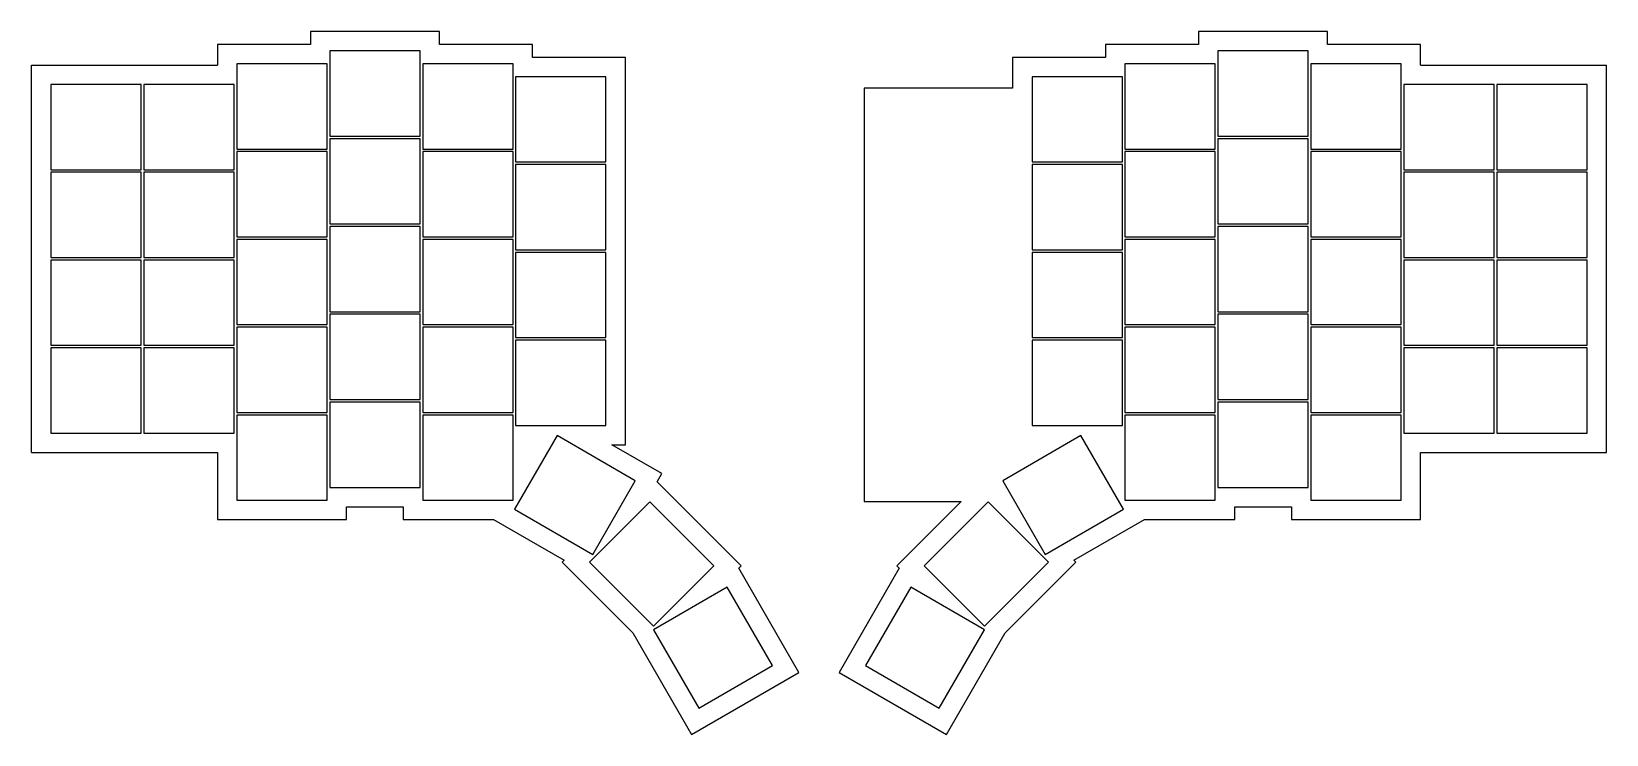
# Model space of a CAD drawing. Header units: millimetres. Extents: x 88 to 392, y -150 to -14.
import ezdxf

# ---------------------------------------------------------------- set-up
doc = ezdxf.new("R2010")
doc.units = ezdxf.units.MM

msp = doc.modelspace()

# ---------------------------------------------------------------- linework, layer by layer
for p, q in [((166.5, -13.5), (141.5, -13.5)), ((141.5, -13.5), (141.5, -16)), ((166.5, -16), (166.5, -13.5)), ((338.5, -13.5), (313.5, -13.5)), ((313.5, -13.5), (313.5, -16)), ((338.5, -16), (338.5, -13.5)), ((141.5, -16), (123.5, -16)), ((123.5, -16), (123.5, -20)), ((162.75, -17.25), (145.25, -17.25)), ((145.25, -17.25), (145.25, -33.75)), ((162.75, -33.75), (162.75, -17.25)), ((184.5, -16), (166.5, -16)), ((184.5, -18.5), (184.5, -16)), ((313.5, -16), (295.5, -16)), ((295.5, -16), (295.5, -18.5)), ((334.75, -17.25), (317.25, -17.25)), ((317.25, -17.25), (317.25, -33.75)), ((334.75, -33.75), (334.75, -17.25)), ((356.5, -16), (338.5, -16)), ((356.5, -20), (356.5, -16)), ((87.5, -95), (87.5, -20)), ((87.5, -20), (123.5, -20)), ((144.75, -19.75), (127.25, -19.75)), ((127.25, -19.75), (127.25, -36.25)), ((144.75, -36.25), (144.75, -19.75)), ((180.75, -19.75), (163.25, -19.75)), ((163.25, -19.75), (163.25, -36.25)), ((180.75, -36.25), (180.75, -19.75)), ((202.5, -18.5), (184.5, -18.5)), ((202.5, -93.5), (202.5, -18.5)), ((295.5, -18.5), (277.5, -18.5)), ((277.5, -18.5), (277.5, -24.5)), ((316.75, -19.75), (299.25, -19.75)), ((299.25, -19.75), (299.25, -36.25)), ((316.75, -36.25), (316.75, -19.75)), ((352.75, -19.75), (335.25, -19.75)), ((335.25, -19.75), (335.25, -36.25)), ((352.75, -36.25), (352.75, -19.75)), ((356.5, -20), (392.5, -20)), ((392.5, -95), (392.5, -20)), ((108.75, -23.75), (91.25, -23.75)), ((91.25, -23.75), (91.25, -40.25)), ((108.75, -40.25), (108.75, -23.75)), ((126.75, -23.75), (109.25, -23.75)), ((109.25, -23.75), (109.25, -40.25)), ((126.75, -40.25), (126.75, -23.75)), ((198.75, -22.25), (181.25, -22.25)), ((181.25, -22.25), (181.25, -38.75)), ((198.75, -38.75), (198.75, -22.25)), ((298.75, -22.25), (281.25, -22.25)), ((281.25, -22.25), (281.25, -38.75)), ((298.75, -38.75), (298.75, -22.25)), ((370.75, -23.75), (353.25, -23.75)), ((353.25, -23.75), (353.25, -40.25)), ((370.75, -40.25), (370.75, -23.75)), ((388.75, -23.75), (371.25, -23.75)), ((371.25, -23.75), (371.25, -40.25)), ((388.75, -40.25), (388.75, -23.75)), ((277.5, -24.5), (248.75, -24.5)), ((248.75, -24.5), (248.75, -104.5)), ((127.25, -36.25), (144.75, -36.25)), ((145.25, -33.75), (162.75, -33.75)), ((162.75, -34.25), (145.25, -34.25)), ((145.25, -34.25), (145.25, -50.75)), ((162.75, -50.75), (162.75, -34.25)), ((163.25, -36.25), (180.75, -36.25)), ((299.25, -36.25), (316.75, -36.25)), ((317.25, -33.75), (334.75, -33.75)), ((334.75, -34.25), (317.25, -34.25)), ((317.25, -34.25), (317.25, -50.75)), ((334.75, -50.75), (334.75, -34.25)), ((335.25, -36.25), (352.75, -36.25)), ((144.75, -36.75), (127.25, -36.75)), ((127.25, -36.75), (127.25, -53.25)), ((144.75, -53.25), (144.75, -36.75)), ((180.75, -36.75), (163.25, -36.75)), ((163.25, -36.75), (163.25, -53.25)), ((180.75, -53.25), (180.75, -36.75)), ((181.25, -38.75), (198.75, -38.75)), ((198.75, -39.25), (181.25, -39.25)), ((181.25, -39.25), (181.25, -55.75)), ((198.75, -55.75), (198.75, -39.25)), ((281.25, -38.75), (298.75, -38.75)), ((298.75, -39.25), (281.25, -39.25)), ((281.25, -39.25), (281.25, -55.75)), ((298.75, -55.75), (298.75, -39.25)), ((316.75, -36.75), (299.25, -36.75)), ((299.25, -36.75), (299.25, -53.25)), ((316.75, -53.25), (316.75, -36.75)), ((352.75, -36.75), (335.25, -36.75)), ((335.25, -36.75), (335.25, -53.25)), ((352.75, -53.25), (352.75, -36.75)), ((91.25, -40.25), (108.75, -40.25)), ((108.75, -40.75), (91.25, -40.75)), ((91.25, -40.75), (91.25, -57.25)), ((108.75, -57.25), (108.75, -40.75)), ((109.25, -40.25), (126.75, -40.25)), ((126.75, -40.75), (109.25, -40.75)), ((109.25, -40.75), (109.25, -57.25)), ((126.75, -57.25), (126.75, -40.75)), ((353.25, -40.25), (370.75, -40.25)), ((370.75, -40.75), (353.25, -40.75)), ((353.25, -40.75), (353.25, -57.25)), ((370.75, -57.25), (370.75, -40.75)), ((371.25, -40.25), (388.75, -40.25)), ((388.75, -40.75), (371.25, -40.75)), ((371.25, -40.75), (371.25, -57.25)), ((388.75, -57.25), (388.75, -40.75)), ((145.25, -50.75), (162.75, -50.75)), ((162.75, -51.25), (145.25, -51.25)), ((145.25, -51.25), (145.25, -67.75)), ((162.75, -67.75), (162.75, -51.25)), ((317.25, -50.75), (334.75, -50.75)), ((334.75, -51.25), (317.25, -51.25)), ((317.25, -51.25), (317.25, -67.75)), ((334.75, -67.75), (334.75, -51.25)), ((127.25, -53.25), (144.75, -53.25)), ((144.75, -53.75), (127.25, -53.75)), ((127.25, -53.75), (127.25, -70.25)), ((144.75, -70.25), (144.75, -53.75)), ((163.25, -53.25), (180.75, -53.25)), ((180.75, -53.75), (163.25, -53.75)), ((163.25, -53.75), (163.25, -70.25)), ((180.75, -70.25), (180.75, -53.75)), ((299.25, -53.25), (316.75, -53.25)), ((316.75, -53.75), (299.25, -53.75)), ((299.25, -53.75), (299.25, -70.25)), ((316.75, -70.25), (316.75, -53.75)), ((335.25, -53.25), (352.75, -53.25)), ((352.75, -53.75), (335.25, -53.75)), ((335.25, -53.75), (335.25, -70.25)), ((352.75, -70.25), (352.75, -53.75)), ((91.25, -57.25), (108.75, -57.25)), ((108.75, -57.75), (91.25, -57.75)), ((91.25, -57.75), (91.25, -74.25)), ((108.75, -74.25), (108.75, -57.75)), ((109.25, -57.25), (126.75, -57.25)), ((126.75, -57.75), (109.25, -57.75)), ((109.25, -57.75), (109.25, -74.25)), ((126.75, -74.25), (126.75, -57.75)), ((181.25, -55.75), (198.75, -55.75)), ((198.75, -56.25), (181.25, -56.25)), ((181.25, -56.25), (181.25, -72.75)), ((198.75, -72.75), (198.75, -56.25)), ((281.25, -55.75), (298.75, -55.75)), ((298.75, -56.25), (281.25, -56.25)), ((281.25, -56.25), (281.25, -72.75)), ((298.75, -72.75), (298.75, -56.25)), ((353.25, -57.25), (370.75, -57.25)), ((370.75, -57.75), (353.25, -57.75)), ((353.25, -57.75), (353.25, -74.25)), ((370.75, -74.25), (370.75, -57.75)), ((371.25, -57.25), (388.75, -57.25)), ((388.75, -57.75), (371.25, -57.75)), ((371.25, -57.75), (371.25, -74.25)), ((388.75, -74.25), (388.75, -57.75)), ((145.25, -67.75), (162.75, -67.75)), ((162.75, -68.25), (145.25, -68.25)), ((145.25, -68.25), (145.25, -84.75)), ((162.75, -84.75), (162.75, -68.25)), ((317.25, -67.75), (334.75, -67.75)), ((334.75, -68.25), (317.25, -68.25)), ((317.25, -68.25), (317.25, -84.75)), ((334.75, -84.75), (334.75, -68.25)), ((127.25, -70.25), (144.75, -70.25)), ((144.75, -70.75), (127.25, -70.75)), ((127.25, -70.75), (127.25, -87.25)), ((144.75, -87.25), (144.75, -70.75)), ((163.25, -70.25), (180.75, -70.25)), ((180.75, -70.75), (163.25, -70.75)), ((163.25, -70.75), (163.25, -87.25)), ((180.75, -87.25), (180.75, -70.75)), ((181.25, -72.75), (198.75, -72.75)), ((281.25, -72.75), (298.75, -72.75)), ((299.25, -70.25), (316.75, -70.25)), ((316.75, -70.75), (299.25, -70.75)), ((299.25, -70.75), (299.25, -87.25)), ((316.75, -87.25), (316.75, -70.75)), ((335.25, -70.25), (352.75, -70.25)), ((352.75, -70.75), (335.25, -70.75)), ((335.25, -70.75), (335.25, -87.25)), ((352.75, -87.25), (352.75, -70.75)), ((91.25, -74.25), (108.75, -74.25)), ((108.75, -74.75), (91.25, -74.75)), ((91.25, -74.75), (91.25, -91.25)), ((108.75, -91.25), (108.75, -74.75)), ((109.25, -74.25), (126.75, -74.25)), ((126.75, -74.75), (109.25, -74.75)), ((109.25, -74.75), (109.25, -91.25)), ((126.75, -91.25), (126.75, -74.75)), ((198.75, -73.25), (181.25, -73.25)), ((181.25, -73.25), (181.25, -89.75)), ((198.75, -89.75), (198.75, -73.25)), ((298.75, -73.25), (281.25, -73.25)), ((281.25, -73.25), (281.25, -89.75)), ((298.75, -89.75), (298.75, -73.25)), ((353.25, -74.25), (370.75, -74.25)), ((370.75, -74.75), (353.25, -74.75)), ((353.25, -74.75), (353.25, -91.25)), ((370.75, -91.25), (370.75, -74.75)), ((371.25, -74.25), (388.75, -74.25)), ((388.75, -74.75), (371.25, -74.75)), ((371.25, -74.75), (371.25, -91.25)), ((388.75, -91.25), (388.75, -74.75)), ((145.25, -84.75), (162.75, -84.75)), ((162.75, -85.25), (145.25, -85.25)), ((145.25, -85.25), (145.25, -101.75)), ((162.75, -101.75), (162.75, -85.25)), ((317.25, -84.75), (334.75, -84.75)), ((334.75, -85.25), (317.25, -85.25)), ((317.25, -85.25), (317.25, -101.75)), ((334.75, -101.75), (334.75, -85.25)), ((127.25, -87.25), (144.75, -87.25)), ((144.75, -87.75), (127.25, -87.75)), ((127.25, -87.75), (127.25, -104.25)), ((144.75, -104.25), (144.75, -87.75)), ((163.25, -87.25), (180.75, -87.25)), ((180.75, -87.75), (163.25, -87.75)), ((163.25, -87.75), (163.25, -104.25)), ((180.75, -104.25), (180.75, -87.75)), ((299.25, -87.25), (316.75, -87.25)), ((316.75, -87.75), (299.25, -87.75)), ((299.25, -87.75), (299.25, -104.25)), ((316.75, -104.25), (316.75, -87.75)), ((335.25, -87.25), (352.75, -87.25)), ((352.75, -87.75), (335.25, -87.75)), ((335.25, -87.75), (335.25, -104.25)), ((352.75, -104.25), (352.75, -87.75)), ((91.25, -91.25), (108.75, -91.25)), ((109.25, -91.25), (126.75, -91.25)), ((181.25, -89.75), (198.75, -89.75)), ((281.25, -89.75), (298.75, -89.75)), ((353.25, -91.25), (370.75, -91.25)), ((371.25, -91.25), (388.75, -91.25)), ((189.28, -91.71), (181.03, -106)), ((204.43, -100.46), (189.28, -91.71)), ((199.88, -93.5), (202.5, -93.5)), ((209.56, -99.09), (199.88, -93.5)), ((290.72, -91.71), (275.57, -100.46)), ((298.97, -106), (290.72, -91.71)), ((87.5, -95), (123.5, -95)), ((123.5, -95), (123.5, -108)), ((356.5, -95), (392.5, -95)), ((356.5, -108), (356.5, -95)), ((196.18, -114.75), (204.43, -100.46)), ((208.65, -100.66), (209.56, -99.09)), ((275.57, -100.46), (283.82, -114.75)), ((145.25, -101.75), (162.75, -101.75)), ((224.91, -116.92), (208.65, -100.66)), ((317.25, -101.75), (334.75, -101.75)), ((127.25, -104.25), (144.75, -104.25)), ((148.5, -108), (148.5, -105.5)), ((148.5, -105.5), (159.5, -105.5)), ((159.5, -105.5), (159.5, -108)), ((163.25, -104.25), (180.75, -104.25)), ((181.03, -106), (196.18, -114.75)), ((207.23, -104.55), (195.57, -116.22)), ((219.61, -116.92), (207.23, -104.55)), ((248.75, -104.5), (267.51, -104.5)), ((267.51, -104.5), (255.09, -116.92)), ((272.77, -104.55), (260.39, -116.92)), ((284.43, -116.22), (272.77, -104.55)), ((283.82, -114.75), (298.97, -106)), ((299.25, -104.25), (316.75, -104.25)), ((320.5, -105.5), (331.5, -105.5)), ((320.5, -108), (320.5, -105.5)), ((331.5, -105.5), (331.5, -108)), ((335.25, -104.25), (352.75, -104.25)), ((123.5, -108), (148.5, -108)), ((159.5, -108), (176.99, -108)), ((176.99, -108), (190.62, -115.87)), ((289.38, -115.87), (303.01, -108)), ((303.01, -108), (320.5, -108)), ((331.5, -108), (356.5, -108)), ((190.62, -115.87), (190.26, -116.22)), ((289.74, -116.22), (289.38, -115.87)), ((190.26, -116.22), (203.98, -129.93)), ((195.57, -116.22), (207.94, -128.59)), ((207.94, -128.59), (219.61, -116.92)), ((224.45, -117.39), (224.91, -116.92)), ((236.11, -137.59), (224.45, -117.39)), ((255.55, -117.39), (243.89, -137.59)), ((255.09, -116.92), (255.55, -117.39)), ((260.39, -116.92), (272.06, -128.59)), ((272.06, -128.59), (284.43, -116.22)), ((276.02, -129.93), (289.74, -116.22)), ((222.24, -121.06), (207.95, -129.31)), ((230.99, -136.22), (222.24, -121.06)), ((257.76, -121.06), (249.01, -136.22)), ((272.05, -129.31), (257.76, -121.06)), ((203.98, -129.93), (215.33, -149.59)), ((207.95, -129.31), (216.7, -144.47)), ((263.3, -144.47), (272.05, -129.31)), ((264.67, -149.59), (276.02, -129.93)), ((216.7, -144.47), (230.99, -136.22)), ((249.01, -136.22), (263.3, -144.47)), ((215.33, -149.59), (236.11, -137.59)), ((243.89, -137.59), (264.67, -149.59))]:
    msp.add_line(p, q)

doc.saveas('drawing.dxf')
